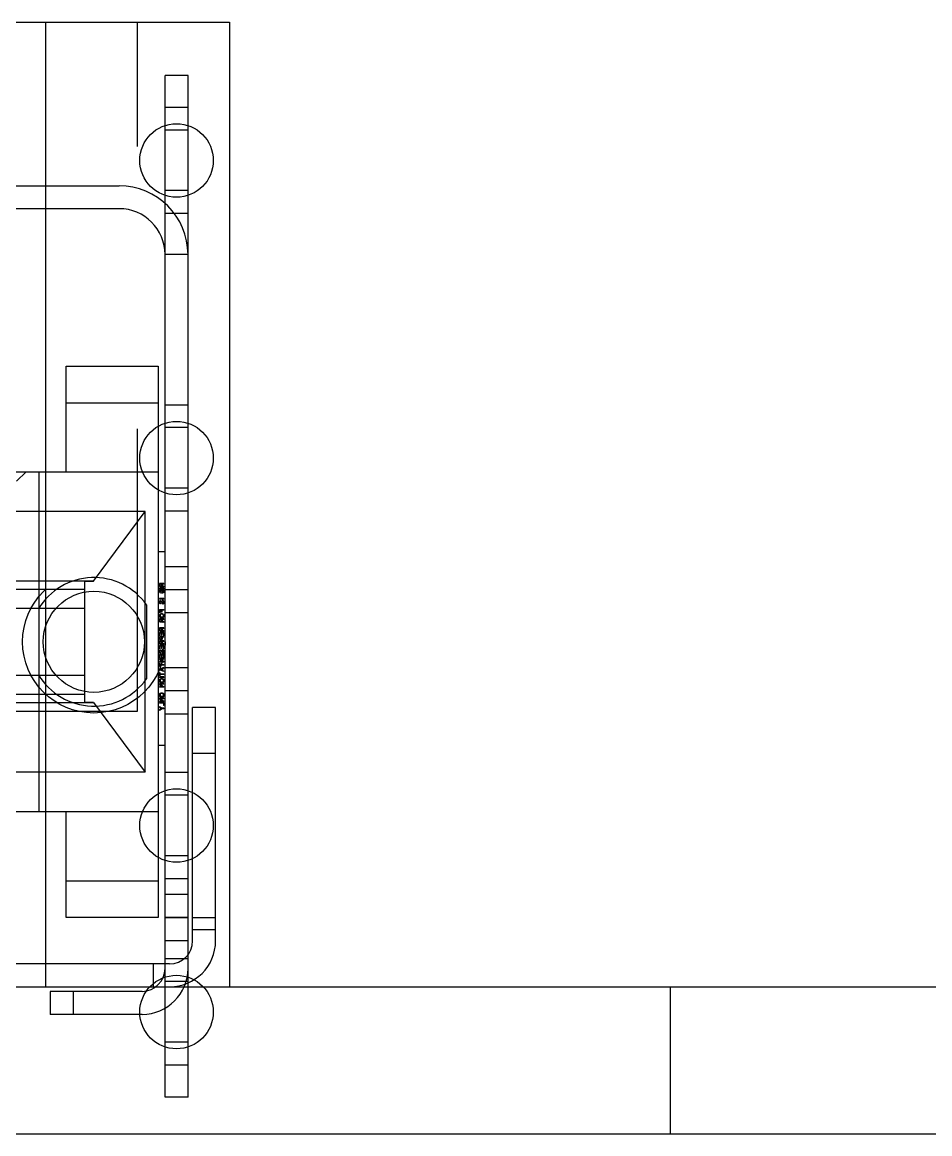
# Model space of a CAD drawing. Header units: millimetres. Extents: x 753 to 1632, y 352 to 973.
# Drawn here: x 1041.27 to 1051.15, y 761.05 to 773.15 of the extents above; entities that cross this region are included whole.
import ezdxf

# ---------------------------------------------------------------- set-up
doc = ezdxf.new("R2010")
doc.units = ezdxf.units.MM
doc.header["$LTSCALE"] = 30.734
doc.linetypes.add('HIDDEN', pattern=[0.2, 0.1, -0.1])
doc.layers.get('0').update_dxf_attribs({"linetype": 'CONTINUOUS'})
for name, color, linetype in [('5_ALL_CURVES', 7, 'CONTINUOUS'), ('CURVES', 7, 'CONTINUOUS'), ('DEFAULT_2', 8, 'HIDDEN')]:
    doc.layers.add(name, color=color, linetype=linetype)

msp = doc.modelspace()

# ---------------------------------------------------------------- linework, layer by layer
at = {"color": 7, "linetype": 'Continuous'}
for p, q in [((1020.52568, 773.14776), (1043.52568, 773.14776)), ((1041.52568, 773.14776), (1041.52568, 762.64776)), ((1043.52568, 773.14776), (1043.52568, 762.64776)), ((1048.32568, 761.04776), (1048.32568, 762.64776)), ((1007.02568, 761.04776), (1106.52568, 761.04776))]:
    msp.add_line(p, q, dxfattribs=at)
at = {"color": 6, "linetype": 'Continuous'}
for p, q in [((1042.82568, 761.44797), (1042.82568, 772.56797)), ((1043.07568, 772.56797), (1042.82568, 772.56797)), ((1043.07568, 761.44797), (1043.07568, 772.56797)), ((1042.82568, 772.22454), (1043.07568, 772.22454)), ((1043.07568, 771.97454), (1042.82568, 771.97454)), ((1025.77568, 771.36797), (1042.32568, 771.36797)), ((1043.07568, 771.31454), (1042.82568, 771.31454)), ((1042.32568, 771.11797), (1025.77568, 771.11797)), ((1043.07568, 771.06454), (1042.82568, 771.06454)), ((1043.07568, 770.61797), (1042.82568, 770.61797)), ((1041.75068, 768.25494), (1041.75068, 769.40297)), ((1041.75068, 769.40297), (1042.75068, 769.40297)), ((1042.75068, 769.40297), (1042.75068, 763.40297)), ((1041.75068, 769.00297), (1042.75068, 769.00297)), ((1042.82568, 768.98454), (1043.07568, 768.98454)), ((1043.07568, 768.73454), (1042.82568, 768.73454)), ((1025.35068, 768.25494), (1042.75068, 768.25494)), ((1041.31273, 768.25494), (1041.20946, 768.15345)), ((1041.45068, 768.25494), (1041.45068, 764.55101)), ((1043.07568, 768.07454), (1042.82568, 768.07454)), ((1042.61108, 767.82092), (1025.49028, 767.82092)), ((1042.04706, 767.06167), (1042.61108, 767.82092)), ((1042.61108, 764.98502), (1042.61108, 767.82092)), ((1043.07568, 767.82454), (1042.82568, 767.82454)), ((1042.75068, 767.38786), (1042.82568, 767.38786)), ((1043.07568, 767.22075), (1042.82568, 767.22075)), ((1042.04706, 767.06167), (1026.0543, 767.06167)), ((1041.95068, 767.0594), (1042.04706, 767.06167)), ((1041.95068, 767.0594), (1041.95068, 765.74654)), ((1042.76416, 767.03722), (1042.76416, 767.01534)), ((1042.81416, 767.03722), (1042.76416, 767.03722)), ((1042.77041, 767.03034), (1042.77041, 767.01722)), ((1042.78791, 767.03034), (1042.77041, 767.03034)), ((1042.78791, 767.03034), (1042.78791, 767.01722)), ((1042.79416, 767.03034), (1042.79416, 767.01847)), ((1042.81416, 767.03034), (1042.79416, 767.03034)), ((1042.81416, 767.03722), (1042.81416, 767.03034)), ((1041.95068, 766.97146), (1026.15068, 766.97146)), ((1042.76416, 767.01534), (1042.76479, 767.01034)), ((1042.76416, 766.98847), (1042.76416, 766.98159)), ((1042.81416, 766.98847), (1042.76416, 766.98847)), ((1042.81416, 766.98159), (1042.76416, 766.98159)), ((1042.76416, 766.94597), (1042.76416, 766.97159)), ((1042.76416, 766.97159), (1042.81416, 766.97159)), ((1042.76742, 766.93945), (1042.76416, 766.94597)), ((1042.76479, 767.01034), (1042.76729, 767.00534)), ((1042.76729, 767.00534), (1042.77291, 767.00159)), ((1042.77616, 766.9338), (1042.7675, 766.93957)), ((1042.77041, 767.01722), (1042.77175, 767.00919)), ((1042.78416, 766.96472), (1042.77041, 766.96472)), ((1042.77729, 767.00097), (1042.77291, 767.00159)), ((1042.78472, 767.0095), (1042.7736, 767.0095)), ((1042.78104, 767.00097), (1042.77729, 767.00097)), ((1042.78588, 766.93878), (1042.77842, 766.9338)), ((1042.78541, 767.00159), (1042.78104, 767.00097)), ((1042.79104, 767.00534), (1042.78541, 767.00159)), ((1042.79291, 766.93409), (1042.7857, 766.9389)), ((1042.78791, 767.01722), (1042.78657, 767.00919)), ((1042.80729, 766.96472), (1042.78979, 766.96472)), ((1042.79104, 767.00534), (1042.79666, 767.00159)), ((1042.79885, 766.9324), (1042.79291, 766.93409)), ((1042.79416, 767.01847), (1042.7955, 767.01044)), ((1042.80104, 767.00097), (1042.79666, 767.00159)), ((1042.80479, 767.00847), (1042.79735, 767.00847)), ((1042.80654, 766.93459), (1042.79885, 766.9324)), ((1042.80479, 767.00097), (1042.80104, 767.00097)), ((1042.80979, 767.00784), (1042.80479, 767.00847)), ((1042.80916, 767.00034), (1042.80479, 767.00097)), ((1042.81104, 766.93909), (1042.80654, 766.93459)), ((1042.81416, 766.99847), (1042.80916, 767.00034)), ((1042.81416, 767.00659), (1042.80979, 767.00784)), ((1042.81291, 766.94284), (1042.81104, 766.93909)), ((1042.81416, 766.94784), (1042.81291, 766.94284)), ((1042.81416, 767.00659), (1042.81416, 766.99847)), ((1042.81416, 766.98847), (1042.81416, 766.98159)), ((1042.81416, 766.97159), (1042.81416, 766.94784)), ((1043.07568, 766.97075), (1042.82568, 766.97075)), ((1042.62368, 766.80506), (1042.62368, 766.00089)), ((1042.76416, 766.87284), (1042.76416, 766.86597)), ((1042.81416, 766.87284), (1042.76416, 766.87284)), ((1042.81416, 766.86597), (1042.76416, 766.86597)), ((1042.76479, 766.84097), (1042.76416, 766.83722)), ((1042.76416, 766.83722), (1042.76416, 766.83347)), ((1042.76416, 766.83347), (1042.76479, 766.82972)), ((1042.76659, 766.84638), (1042.76479, 766.84097)), ((1042.76479, 766.82972), (1042.76674, 766.82287)), ((1042.77041, 766.85097), (1042.76659, 766.84638)), ((1042.76674, 766.82287), (1042.77148, 766.81718)), ((1042.77104, 766.84034), (1042.77015, 766.83503)), ((1042.77015, 766.83503), (1042.77104, 766.82972)), ((1042.77641, 766.85577), (1042.77041, 766.85097)), ((1042.77104, 766.82972), (1042.77229, 766.82597)), ((1042.77791, 766.81534), (1042.77148, 766.81718)), ((1042.77229, 766.82597), (1042.7755, 766.82195)), ((1042.77791, 766.82263), (1042.77791, 766.81534)), ((1042.78479, 766.84347), (1042.78916, 766.82847)), ((1042.78916, 766.82847), (1042.79379, 766.81459)), ((1042.79104, 766.84097), (1042.79291, 766.83409)), ((1042.79979, 766.85534), (1042.79541, 766.85597)), ((1042.80676, 766.81536), (1042.79642, 766.81364)), ((1042.80416, 766.85347), (1042.79979, 766.85534)), ((1042.80416, 766.85347), (1042.80854, 766.85034)), ((1042.80653, 766.84488), (1042.80809, 766.83549)), ((1042.81104, 766.82097), (1042.80662, 766.81616)), ((1042.80701, 766.81593), (1042.81104, 766.82097)), ((1042.80816, 766.8355), (1042.80729, 766.82847)), ((1042.80854, 766.85034), (1042.81172, 766.84637)), ((1042.81291, 766.82534), (1042.81104, 766.82097)), ((1042.81172, 766.84637), (1042.81416, 766.83659)), ((1042.81416, 766.83034), (1042.81291, 766.82534)), ((1042.81416, 766.87284), (1042.81416, 766.86597)), ((1042.81416, 766.83659), (1042.81416, 766.83034)), ((1026.15068, 766.76797), (1041.95068, 766.76797)), ((1042.76416, 766.72034), (1042.76416, 766.75409)), ((1042.76416, 766.75409), (1042.81416, 766.75409)), ((1042.77041, 766.72034), (1042.76416, 766.72034)), ((1042.76416, 766.68847), (1042.76479, 766.69222)), ((1042.76416, 766.68472), (1042.76416, 766.68847)), ((1042.76479, 766.68097), (1042.76416, 766.68472)), ((1042.76479, 766.69222), (1042.76647, 766.69811)), ((1042.76673, 766.67416), (1042.76479, 766.68097)), ((1042.76647, 766.69811), (1042.77041, 766.70284)), ((1042.76979, 766.67034), (1042.76673, 766.67416)), ((1042.77291, 766.66784), (1042.76979, 766.67034)), ((1042.77041, 766.74722), (1042.77041, 766.72034)), ((1042.78541, 766.74722), (1042.77041, 766.74722)), ((1042.77041, 766.70284), (1042.77354, 766.70534)), ((1042.77166, 766.69222), (1042.77104, 766.68847)), ((1042.77104, 766.68847), (1042.77104, 766.68472)), ((1042.77104, 766.68472), (1042.77166, 766.68097)), ((1042.77404, 766.69937), (1042.77166, 766.69222)), ((1042.77166, 766.68097), (1042.77404, 766.67382)), ((1042.77729, 766.66534), (1042.77291, 766.66784)), ((1042.77354, 766.70534), (1042.77729, 766.70784)), ((1042.78291, 766.70284), (1042.77501, 766.70021)), ((1042.78291, 766.67034), (1042.77501, 766.67298)), ((1042.77729, 766.70784), (1042.78291, 766.70972)), ((1042.78291, 766.66347), (1042.77729, 766.66534)), ((1042.78291, 766.70972), (1042.78729, 766.71034)), ((1042.78729, 766.70347), (1042.78291, 766.70284)), ((1042.78729, 766.66972), (1042.78291, 766.67034)), ((1042.78729, 766.66284), (1042.78291, 766.66347)), ((1042.78541, 766.72409), (1042.78541, 766.74722)), ((1042.79166, 766.72409), (1042.78541, 766.72409)), ((1042.78729, 766.71034), (1042.79104, 766.71034)), ((1042.79104, 766.70347), (1042.78729, 766.70347)), ((1042.79104, 766.66972), (1042.78729, 766.66972)), ((1042.79104, 766.66284), (1042.78729, 766.66284)), ((1042.79104, 766.71034), (1042.79541, 766.70972)), ((1042.79541, 766.70284), (1042.79104, 766.70347)), ((1042.79541, 766.67034), (1042.79104, 766.66972)), ((1042.79541, 766.66347), (1042.79104, 766.66284)), ((1042.79166, 766.74722), (1042.79166, 766.72409)), ((1042.81416, 766.74722), (1042.79166, 766.74722)), ((1042.79541, 766.70972), (1042.80104, 766.70784)), ((1042.80331, 766.70021), (1042.79541, 766.70284)), ((1042.80331, 766.67298), (1042.79541, 766.67034)), ((1042.80104, 766.66534), (1042.79541, 766.66347)), ((1042.80104, 766.70784), (1042.80479, 766.70534)), ((1042.80479, 766.66784), (1042.80104, 766.66534)), ((1042.80428, 766.69937), (1042.80666, 766.69222)), ((1042.80666, 766.68097), (1042.80428, 766.67382)), ((1042.80479, 766.70534), (1042.80791, 766.70284)), ((1042.80791, 766.67034), (1042.80479, 766.66784)), ((1042.80666, 766.69222), (1042.80729, 766.68847)), ((1042.80729, 766.68472), (1042.80666, 766.68097)), ((1042.80729, 766.68847), (1042.80729, 766.68472)), ((1042.80791, 766.70284), (1042.81185, 766.69811)), ((1042.81185, 766.67507), (1042.80791, 766.67034)), ((1042.81185, 766.69811), (1042.81354, 766.69222)), ((1042.81354, 766.68097), (1042.81185, 766.67507)), ((1042.81354, 766.69222), (1042.81416, 766.68847)), ((1042.81416, 766.68472), (1042.81354, 766.68097)), ((1042.81416, 766.75409), (1042.81416, 766.74722)), ((1042.81416, 766.68847), (1042.81416, 766.68472)), ((1042.82568, 766.72075), (1043.07568, 766.72075)), ((1042.76416, 766.65284), (1042.76416, 766.63097)), ((1042.81416, 766.65284), (1042.76416, 766.65284)), ((1042.76416, 766.63097), (1042.76479, 766.62597)), ((1042.76416, 766.55409), (1042.76416, 766.53222)), ((1042.81416, 766.55409), (1042.76416, 766.55409)), ((1042.76479, 766.62597), (1042.76729, 766.62097)), ((1042.76729, 766.62097), (1042.77291, 766.61722)), ((1042.77041, 766.64597), (1042.77041, 766.63284)), ((1042.78791, 766.64597), (1042.77041, 766.64597)), ((1042.77041, 766.63284), (1042.77175, 766.62482)), ((1042.77041, 766.54722), (1042.77041, 766.53409)), ((1042.78791, 766.54722), (1042.77041, 766.54722)), ((1042.77729, 766.61659), (1042.77291, 766.61722)), ((1042.78472, 766.62512), (1042.7736, 766.62512)), ((1042.78104, 766.61659), (1042.77729, 766.61659)), ((1042.78541, 766.61722), (1042.78104, 766.61659)), ((1042.79104, 766.62097), (1042.78541, 766.61722)), ((1042.78791, 766.63284), (1042.78657, 766.62482)), ((1042.78791, 766.64597), (1042.78791, 766.63284)), ((1042.78791, 766.54722), (1042.78791, 766.53409)), ((1042.79104, 766.62097), (1042.79666, 766.61722)), ((1042.79416, 766.64597), (1042.79416, 766.63409)), ((1042.81416, 766.64597), (1042.79416, 766.64597)), ((1042.79416, 766.63409), (1042.7955, 766.62607)), ((1042.79416, 766.54722), (1042.79416, 766.53534)), ((1042.81416, 766.54722), (1042.79416, 766.54722)), ((1042.79416, 766.53534), (1042.79583, 766.52534)), ((1042.80104, 766.61659), (1042.79666, 766.61722)), ((1042.80479, 766.62409), (1042.79735, 766.62409)), ((1042.80479, 766.61659), (1042.80104, 766.61659)), ((1042.80979, 766.62347), (1042.80479, 766.62409)), ((1042.80916, 766.61597), (1042.80479, 766.61659)), ((1042.81416, 766.61409), (1042.80916, 766.61597)), ((1042.81416, 766.62222), (1042.80979, 766.62347)), ((1042.81416, 766.65284), (1042.81416, 766.64597)), ((1042.81416, 766.62222), (1042.81416, 766.61409)), ((1042.81416, 766.55409), (1042.81416, 766.54722)), ((1042.76416, 766.53222), (1042.76479, 766.52722)), ((1042.76416, 766.50534), (1042.76416, 766.46972)), ((1042.81416, 766.50534), (1042.76416, 766.50534)), ((1042.77041, 766.46972), (1042.76416, 766.46972)), ((1042.76416, 766.45909), (1042.76416, 766.43722)), ((1042.81416, 766.45909), (1042.76416, 766.45909)), ((1042.76416, 766.43722), (1042.76479, 766.43222)), ((1042.76479, 766.52722), (1042.76729, 766.52222)), ((1042.76479, 766.43222), (1042.76729, 766.42722)), ((1042.76729, 766.52222), (1042.77291, 766.51847)), ((1042.76729, 766.42722), (1042.77291, 766.42347)), ((1042.77041, 766.53409), (1042.77175, 766.52607)), ((1042.77041, 766.49847), (1042.77041, 766.46972)), ((1042.78541, 766.49847), (1042.77041, 766.49847)), ((1042.77041, 766.45222), (1042.77041, 766.43909)), ((1042.78791, 766.45222), (1042.77041, 766.45222)), ((1042.77041, 766.43909), (1042.77175, 766.43107)), ((1042.77729, 766.51784), (1042.77291, 766.51847)), ((1042.77729, 766.42284), (1042.77291, 766.42347)), ((1042.78472, 766.52637), (1042.7736, 766.52637)), ((1042.78472, 766.43137), (1042.7736, 766.43137)), ((1042.78104, 766.51784), (1042.77729, 766.51784)), ((1042.78104, 766.42284), (1042.77729, 766.42284)), ((1042.78541, 766.51847), (1042.78104, 766.51784)), ((1042.78541, 766.42347), (1042.78104, 766.42284)), ((1042.79104, 766.52222), (1042.78541, 766.51847)), ((1042.78541, 766.49847), (1042.78541, 766.47222)), ((1042.79166, 766.47222), (1042.78541, 766.47222)), ((1042.79104, 766.42722), (1042.78541, 766.42347)), ((1042.78791, 766.53409), (1042.78657, 766.52607)), ((1042.78791, 766.43909), (1042.78657, 766.43107)), ((1042.78791, 766.45222), (1042.78791, 766.43909)), ((1042.79104, 766.52222), (1042.79666, 766.51847)), ((1042.79354, 766.43222), (1042.79104, 766.42722)), ((1042.79166, 766.49847), (1042.79166, 766.47222)), ((1042.80791, 766.49847), (1042.79166, 766.49847)), ((1042.79416, 766.43722), (1042.79354, 766.43222)), ((1042.79416, 766.45222), (1042.79416, 766.43722)), ((1042.81416, 766.45222), (1042.79416, 766.45222)), ((1042.80479, 766.52534), (1042.79583, 766.52534)), ((1042.80104, 766.51784), (1042.79666, 766.51847)), ((1042.80479, 766.51784), (1042.80104, 766.51784)), ((1042.80979, 766.52472), (1042.80479, 766.52534)), ((1042.80916, 766.51722), (1042.80479, 766.51784)), ((1042.80791, 766.49847), (1042.80791, 766.46909)), ((1042.81416, 766.46909), (1042.80791, 766.46909)), ((1042.81416, 766.51534), (1042.80916, 766.51722)), ((1042.81416, 766.52347), (1042.80979, 766.52472)), ((1042.81416, 766.52347), (1042.81416, 766.51534)), ((1042.81416, 766.50534), (1042.81416, 766.46909)), ((1042.81416, 766.45909), (1042.81416, 766.45222)), ((1042.76416, 766.41284), (1042.76416, 766.39097)), ((1042.81416, 766.41284), (1042.76416, 766.41284)), ((1042.76416, 766.39097), (1042.76479, 766.38597)), ((1042.76416, 766.36409), (1042.76416, 766.32847)), ((1042.81416, 766.36409), (1042.76416, 766.36409)), ((1042.77041, 766.32847), (1042.76416, 766.32847)), ((1042.76479, 766.30284), (1042.76416, 766.29909)), ((1042.76416, 766.29909), (1042.76416, 766.29534)), ((1042.76416, 766.29534), (1042.76479, 766.29159)), ((1042.76479, 766.38597), (1042.76729, 766.38097)), ((1042.76659, 766.30826), (1042.76479, 766.30284)), ((1042.77041, 766.31284), (1042.76659, 766.30826)), ((1042.76729, 766.38097), (1042.77291, 766.37722)), ((1042.77104, 766.30222), (1042.77015, 766.29691)), ((1042.77015, 766.29691), (1042.77104, 766.29159)), ((1042.77041, 766.40597), (1042.77041, 766.39284)), ((1042.78791, 766.40597), (1042.77041, 766.40597)), ((1042.77041, 766.39284), (1042.77175, 766.38482)), ((1042.77041, 766.35722), (1042.77041, 766.32847)), ((1042.78541, 766.35722), (1042.77041, 766.35722)), ((1042.77641, 766.31764), (1042.77041, 766.31284)), ((1042.77729, 766.37659), (1042.77291, 766.37722)), ((1042.78472, 766.38512), (1042.7736, 766.38512)), ((1042.78104, 766.37659), (1042.77729, 766.37659)), ((1042.78541, 766.37722), (1042.78104, 766.37659)), ((1042.78479, 766.30534), (1042.78916, 766.29034)), ((1042.79104, 766.38097), (1042.78541, 766.37722)), ((1042.78541, 766.35722), (1042.78541, 766.33097)), ((1042.79166, 766.33097), (1042.78541, 766.33097)), ((1042.78791, 766.39284), (1042.78657, 766.38482)), ((1042.78791, 766.40597), (1042.78791, 766.39284)), ((1042.79104, 766.38097), (1042.79666, 766.37722)), ((1042.79104, 766.30284), (1042.79291, 766.29597)), ((1042.79166, 766.35722), (1042.79166, 766.33097)), ((1042.80791, 766.35722), (1042.79166, 766.35722)), ((1042.79416, 766.40597), (1042.79416, 766.39409)), ((1042.81416, 766.40597), (1042.79416, 766.40597)), ((1042.79416, 766.39409), (1042.7955, 766.38607)), ((1042.79979, 766.31722), (1042.79541, 766.31784)), ((1042.80104, 766.37659), (1042.79666, 766.37722)), ((1042.80479, 766.38409), (1042.79735, 766.38409)), ((1042.80416, 766.31534), (1042.79979, 766.31722)), ((1042.80479, 766.37659), (1042.80104, 766.37659)), ((1042.80416, 766.31534), (1042.80854, 766.31222)), ((1042.80979, 766.38347), (1042.80479, 766.38409)), ((1042.80916, 766.37597), (1042.80479, 766.37659)), ((1042.80653, 766.30676), (1042.80809, 766.29737)), ((1042.80816, 766.29738), (1042.80729, 766.29034)), ((1042.80791, 766.35722), (1042.80791, 766.32784)), ((1042.81416, 766.32784), (1042.80791, 766.32784)), ((1042.80854, 766.31222), (1042.81172, 766.30824)), ((1042.81416, 766.37409), (1042.80916, 766.37597)), ((1042.81416, 766.38222), (1042.80979, 766.38347)), ((1042.81172, 766.30824), (1042.81416, 766.29847)), ((1042.81416, 766.41284), (1042.81416, 766.40597)), ((1042.81416, 766.38222), (1042.81416, 766.37409)), ((1042.81416, 766.36409), (1042.81416, 766.32784)), ((1042.81416, 766.29847), (1042.81416, 766.29222)), ((1042.76416, 766.26597), (1042.76416, 766.23034)), ((1042.81416, 766.26597), (1042.76416, 766.26597)), ((1042.77041, 766.23034), (1042.76416, 766.23034)), ((1042.76416, 766.21972), (1042.76416, 766.21284)), ((1042.81416, 766.21972), (1042.76416, 766.21972)), ((1042.76416, 766.21284), (1042.80291, 766.18722)), ((1042.76416, 766.18722), (1042.76416, 766.18097)), ((1042.80291, 766.18722), (1042.76416, 766.18722)), ((1042.81416, 766.18097), (1042.76416, 766.18097)), ((1042.76479, 766.29159), (1042.76674, 766.28474)), ((1042.76674, 766.28474), (1042.77148, 766.27905)), ((1042.77041, 766.25909), (1042.77041, 766.23034)), ((1042.78541, 766.25909), (1042.77041, 766.25909)), ((1042.77104, 766.29159), (1042.77229, 766.28784)), ((1042.77791, 766.27722), (1042.77148, 766.27905)), ((1042.77229, 766.28784), (1042.7755, 766.28383)), ((1042.77541, 766.21347), (1042.81416, 766.18784)), ((1042.81416, 766.21347), (1042.77541, 766.21347)), ((1042.77791, 766.28451), (1042.77791, 766.27722)), ((1042.78541, 766.25909), (1042.78541, 766.23284)), ((1042.79166, 766.23284), (1042.78541, 766.23284)), ((1042.78916, 766.29034), (1042.79379, 766.27646)), ((1042.79166, 766.25909), (1042.79166, 766.23284)), ((1042.80791, 766.25909), (1042.79166, 766.25909)), ((1042.80676, 766.27723), (1042.79642, 766.27551)), ((1042.81104, 766.28284), (1042.80662, 766.27803)), ((1042.80701, 766.27781), (1042.81104, 766.28284)), ((1042.80791, 766.25909), (1042.80791, 766.22972)), ((1042.81416, 766.22972), (1042.80791, 766.22972)), ((1042.81291, 766.28722), (1042.81104, 766.28284)), ((1042.81416, 766.29222), (1042.81291, 766.28722)), ((1042.81416, 766.26597), (1042.81416, 766.22972)), ((1042.81416, 766.21972), (1042.81416, 766.21347)), ((1042.81416, 766.18784), (1042.81416, 766.18097)), ((1042.76416, 766.13284), (1042.76416, 766.17097)), ((1042.76416, 766.17097), (1042.77041, 766.17097)), ((1042.77041, 766.13284), (1042.76416, 766.13284)), ((1042.81416, 766.12284), (1042.76416, 766.10472)), ((1042.76416, 766.09722), (1042.76416, 766.10472)), ((1042.81416, 766.07909), (1042.76416, 766.09722)), ((1042.76416, 766.03097), (1042.76416, 766.06909)), ((1042.76416, 766.06909), (1042.77041, 766.06909)), ((1042.77041, 766.17097), (1042.77041, 766.15534)), ((1042.77041, 766.15534), (1042.81416, 766.15534)), ((1042.77041, 766.14847), (1042.77041, 766.13284)), ((1042.81416, 766.14847), (1042.77041, 766.14847)), ((1042.77041, 766.06909), (1042.77041, 766.05347)), ((1042.77041, 766.05347), (1042.81416, 766.05347)), ((1042.79291, 766.10847), (1042.77291, 766.10097)), ((1042.79291, 766.09284), (1042.77291, 766.10097)), ((1042.79291, 766.10847), (1042.79291, 766.09284)), ((1042.81416, 766.11597), (1042.79916, 766.11034)), ((1042.79916, 766.11034), (1042.79916, 766.09159)), ((1042.79916, 766.09159), (1042.81416, 766.08597)), ((1042.81416, 766.15534), (1042.81416, 766.14847)), ((1042.81416, 766.12284), (1042.81416, 766.11597)), ((1042.81416, 766.08597), (1042.81416, 766.07909)), ((1042.81416, 766.05347), (1042.81416, 766.04659)), ((1043.07568, 766.12075), (1042.82568, 766.12075)), ((1041.95068, 766.03797), (1026.15068, 766.03797)), ((1042.77041, 766.03097), (1042.76416, 766.03097)), ((1042.76416, 766.02097), (1042.76416, 766.01409)), ((1042.81416, 766.02097), (1042.76416, 766.02097)), ((1042.81416, 766.01409), (1042.76416, 766.01409)), ((1042.76416, 765.98222), (1042.76479, 765.98597)), ((1042.76416, 765.97847), (1042.76416, 765.98222)), ((1042.76479, 765.97472), (1042.76416, 765.97847)), ((1042.76416, 765.94659), (1042.76416, 765.93972)), ((1042.81416, 765.94659), (1042.76416, 765.94659)), ((1042.76416, 765.93972), (1042.80291, 765.91409)), ((1042.76479, 765.98597), (1042.76647, 765.99186)), ((1042.76673, 765.96791), (1042.76479, 765.97472)), ((1042.76647, 765.99186), (1042.77041, 765.99659)), ((1042.76979, 765.96409), (1042.76673, 765.96791)), ((1042.77291, 765.96159), (1042.76979, 765.96409)), ((1042.77041, 766.04659), (1042.77041, 766.03097)), ((1042.81416, 766.04659), (1042.77041, 766.04659)), ((1042.77041, 765.99659), (1042.77354, 765.99909)), ((1042.77166, 765.98597), (1042.77104, 765.98222)), ((1042.77104, 765.98222), (1042.77104, 765.97847)), ((1042.77104, 765.97847), (1042.77166, 765.97472)), ((1042.77404, 765.99312), (1042.77166, 765.98597)), ((1042.77166, 765.97472), (1042.77404, 765.96757)), ((1042.77729, 765.95909), (1042.77291, 765.96159)), ((1042.77354, 765.99909), (1042.77729, 766.00159)), ((1042.78291, 765.99659), (1042.77501, 765.99396)), ((1042.78291, 765.96409), (1042.77501, 765.96673)), ((1042.77541, 765.94034), (1042.81416, 765.91472)), ((1042.81416, 765.94034), (1042.77541, 765.94034)), ((1042.77729, 766.00159), (1042.78291, 766.00347)), ((1042.78291, 765.95722), (1042.77729, 765.95909)), ((1042.78291, 766.00347), (1042.78729, 766.00409)), ((1042.78729, 765.99722), (1042.78291, 765.99659)), ((1042.78729, 765.96347), (1042.78291, 765.96409)), ((1042.78729, 765.95659), (1042.78291, 765.95722)), ((1042.78729, 766.00409), (1042.79104, 766.00409)), ((1042.79104, 765.99722), (1042.78729, 765.99722)), ((1042.79104, 765.96347), (1042.78729, 765.96347)), ((1042.79104, 765.95659), (1042.78729, 765.95659)), ((1042.79104, 766.00409), (1042.79541, 766.00347)), ((1042.79541, 765.99659), (1042.79104, 765.99722)), ((1042.79541, 765.96409), (1042.79104, 765.96347)), ((1042.79541, 765.95722), (1042.79104, 765.95659)), ((1042.79541, 766.00347), (1042.80104, 766.00159)), ((1042.80331, 765.99396), (1042.79541, 765.99659)), ((1042.80331, 765.96673), (1042.79541, 765.96409)), ((1042.80104, 765.95909), (1042.79541, 765.95722)), ((1042.80104, 766.00159), (1042.80479, 765.99909)), ((1042.80479, 765.96159), (1042.80104, 765.95909)), ((1042.80428, 765.99312), (1042.80666, 765.98597)), ((1042.80666, 765.97472), (1042.80428, 765.96757)), ((1042.80479, 765.99909), (1042.80791, 765.99659)), ((1042.80791, 765.96409), (1042.80479, 765.96159)), ((1042.80666, 765.98597), (1042.80729, 765.98222)), ((1042.80729, 765.97847), (1042.80666, 765.97472)), ((1042.80729, 765.98222), (1042.80729, 765.97847)), ((1042.80791, 765.99659), (1042.81185, 765.99186)), ((1042.81185, 765.96882), (1042.80791, 765.96409)), ((1042.81185, 765.99186), (1042.81354, 765.98597)), ((1042.81354, 765.97472), (1042.81185, 765.96882)), ((1042.81354, 765.98597), (1042.81416, 765.98222)), ((1042.81416, 765.97847), (1042.81354, 765.97472)), ((1042.81416, 766.02097), (1042.81416, 766.01409)), ((1042.81416, 765.98222), (1042.81416, 765.97847)), ((1042.81416, 765.94659), (1042.81416, 765.94034)), ((1026.15068, 765.83448), (1041.95068, 765.83448)), ((1042.76416, 765.91409), (1042.76416, 765.90784)), ((1042.80291, 765.91409), (1042.76416, 765.91409)), ((1042.81416, 765.90784), (1042.76416, 765.90784)), ((1042.76416, 765.82597), (1042.76479, 765.82972)), ((1042.76416, 765.82222), (1042.76416, 765.82597)), ((1042.76479, 765.81847), (1042.76416, 765.82222)), ((1042.76479, 765.82972), (1042.76647, 765.83561)), ((1042.76673, 765.81166), (1042.76479, 765.81847)), ((1042.76647, 765.83561), (1042.77041, 765.84034)), ((1042.76979, 765.80784), (1042.76673, 765.81166)), ((1042.77041, 765.84034), (1042.77354, 765.84284)), ((1042.77166, 765.82972), (1042.77104, 765.82597)), ((1042.77104, 765.82597), (1042.77104, 765.82222)), ((1042.77104, 765.82222), (1042.77166, 765.81847)), ((1042.77404, 765.83687), (1042.77166, 765.82972)), ((1042.77166, 765.81847), (1042.77404, 765.81132)), ((1042.77354, 765.84284), (1042.77729, 765.84534)), ((1042.78291, 765.84034), (1042.77501, 765.83771)), ((1042.78291, 765.80784), (1042.77501, 765.81048)), ((1042.77729, 765.84534), (1042.78291, 765.84722)), ((1042.78291, 765.84722), (1042.78729, 765.84784)), ((1042.78729, 765.84097), (1042.78291, 765.84034)), ((1042.78729, 765.84784), (1042.79104, 765.84784)), ((1042.79104, 765.84097), (1042.78729, 765.84097)), ((1042.79104, 765.84784), (1042.79541, 765.84722)), ((1042.79541, 765.84034), (1042.79104, 765.84097)), ((1042.79541, 765.84722), (1042.80104, 765.84534)), ((1042.80331, 765.83771), (1042.79541, 765.84034)), ((1042.80331, 765.81048), (1042.79541, 765.80784)), ((1042.80104, 765.84534), (1042.80479, 765.84284)), ((1042.80428, 765.83687), (1042.80666, 765.82972)), ((1042.80666, 765.81847), (1042.80428, 765.81132)), ((1042.80479, 765.84284), (1042.80791, 765.84034)), ((1042.80666, 765.82972), (1042.80729, 765.82597)), ((1042.80729, 765.82222), (1042.80666, 765.81847)), ((1042.80729, 765.82597), (1042.80729, 765.82222)), ((1042.80791, 765.84034), (1042.81185, 765.83561)), ((1042.81185, 765.81257), (1042.80791, 765.80784)), ((1042.81185, 765.83561), (1042.81354, 765.82972)), ((1042.81354, 765.81847), (1042.81185, 765.81257)), ((1042.81354, 765.82972), (1042.81416, 765.82597)), ((1042.81416, 765.82222), (1042.81354, 765.81847)), ((1042.81416, 765.91472), (1042.81416, 765.90784)), ((1042.81416, 765.82597), (1042.81416, 765.82222)), ((1043.07568, 765.87075), (1042.82568, 765.87075)), ((1026.0543, 765.74428), (1042.04706, 765.74428)), ((1042.04706, 765.74428), (1041.95068, 765.74654)), ((1042.04706, 765.74428), (1042.61108, 764.98502)), ((1042.76416, 765.79034), (1042.76416, 765.78347)), ((1042.81416, 765.79034), (1042.76416, 765.79034)), ((1042.76416, 765.78347), (1042.80291, 765.75784)), ((1042.76416, 765.75784), (1042.76416, 765.75159)), ((1042.80291, 765.75784), (1042.76416, 765.75784)), ((1042.81416, 765.75159), (1042.76416, 765.75159)), ((1042.76416, 765.74159), (1042.76416, 765.73472)), ((1042.81416, 765.74159), (1042.76416, 765.74159)), ((1042.80791, 765.73472), (1042.76416, 765.73472)), ((1042.76416, 765.69847), (1042.76416, 765.69034)), ((1042.76416, 765.69847), (1042.79291, 765.68034)), ((1042.76416, 765.69034), (1042.78604, 765.67659)), ((1042.77291, 765.80534), (1042.76979, 765.80784)), ((1042.77729, 765.80284), (1042.77291, 765.80534)), ((1042.77541, 765.78409), (1042.81416, 765.75847)), ((1042.81416, 765.78409), (1042.77541, 765.78409)), ((1042.78291, 765.80097), (1042.77729, 765.80284)), ((1042.78729, 765.80722), (1042.78291, 765.80784)), ((1042.78729, 765.80034), (1042.78291, 765.80097)), ((1042.79104, 765.80722), (1042.78729, 765.80722)), ((1042.79104, 765.80034), (1042.78729, 765.80034)), ((1042.79541, 765.80784), (1042.79104, 765.80722)), ((1042.79541, 765.80097), (1042.79104, 765.80034)), ((1042.80104, 765.80284), (1042.79541, 765.80097)), ((1042.80479, 765.80534), (1042.80104, 765.80284)), ((1042.80791, 765.80784), (1042.80479, 765.80534)), ((1042.80791, 765.73472), (1042.80791, 765.70847)), ((1042.81416, 765.70847), (1042.80791, 765.70847)), ((1042.81416, 765.79034), (1042.81416, 765.78409)), ((1042.81416, 765.75847), (1042.81416, 765.75159)), ((1042.81416, 765.74159), (1042.81416, 765.70847)), ((1042.78604, 765.67659), (1042.76416, 765.66284)), ((1042.79291, 765.67284), (1042.76416, 765.65472)), ((1042.76416, 765.66284), (1042.76416, 765.65472)), ((1042.81416, 765.68034), (1042.79291, 765.68034)), ((1042.81416, 765.67284), (1042.79291, 765.67284)), ((1042.81416, 765.68034), (1042.81416, 765.67284)), ((1042.82568, 765.62075), (1043.07568, 765.62075)), ((1043.12568, 763.14776), (1043.12568, 765.68776)), ((1043.37568, 765.68776), (1043.12568, 765.68776)), ((1043.37568, 763.14776), (1043.37568, 765.68776)), ((1042.75068, 765.27955), (1042.82568, 765.27955)), ((1043.37568, 765.18776), (1043.12568, 765.18776)), ((1042.61108, 764.98502), (1025.49028, 764.98502)), ((1042.82568, 764.98454), (1043.07568, 764.98454)), ((1043.07568, 764.73454), (1042.82568, 764.73454)), ((1042.75068, 764.55101), (1025.35068, 764.55101)), ((1041.75068, 763.40297), (1041.75068, 764.55101)), ((1043.07568, 764.07454), (1042.82568, 764.07454)), ((1041.75068, 763.80297), (1042.75068, 763.80297)), ((1043.07568, 763.82454), (1042.82568, 763.82454)), ((1042.82568, 763.65576), (1043.07568, 763.65576)), ((1042.75068, 763.40297), (1041.75068, 763.40297)), ((1043.07568, 763.40176), (1042.82568, 763.40176)), ((1043.07568, 763.39776), (1042.82568, 763.39776)), ((1043.37568, 763.39776), (1043.12568, 763.39776)), ((1043.07568, 763.14776), (1042.82568, 763.14776)), ((1043.37568, 763.26776), (1043.12568, 763.26776)), ((1042.82568, 762.95454), (1043.07568, 762.95454)), ((1042.87568, 762.89776), (1025.77568, 762.89776)), ((1042.69568, 762.89776), (1042.69568, 762.64776)), ((1043.07568, 762.70454), (1042.82568, 762.70454)), ((1041.57568, 762.59776), (1041.57568, 762.34776)), ((1042.57568, 762.59776), (1041.57568, 762.59776)), ((1041.82568, 762.59776), (1041.82568, 762.34776)), ((1042.57568, 762.34776), (1041.57568, 762.34776)), ((1043.07568, 762.04454), (1042.82568, 762.04454)), ((1043.07568, 761.79454), (1042.82568, 761.79454)), ((1043.07568, 761.44797), (1042.82568, 761.44797))]:
    msp.add_line(p, q, dxfattribs=at)
at = {"color": 3, "linetype": 'Continuous'}
msp.add_line((1007.02568, 762.64776), (1106.52568, 762.64776), dxfattribs=at)
at = {"color": 6, "linetype": 'Continuous'}
msp.add_circle((1042.05068, 766.40297), 0.55, dxfattribs=at)
for centre, radius, start, end in [((1042.32568, 770.61797), 0.75, 0, 90), ((1042.32568, 770.61797), 0.5, 0, 90), ((1042.05068, 766.40297), 0.7, 35.057957, 148.997281), ((1042.05068, 766.40297), 0.7, 211.002719, 324.942043), ((1042.87568, 763.14776), 0.5, 270, 360), ((1042.87568, 763.14776), 0.25, 270, 360), ((1042.57568, 762.84776), 0.5, 270, 0), ((1042.57568, 762.84776), 0.25, 270, 0)]:
    msp.add_arc(centre, radius, start, end, dxfattribs=at)
at = {"color": 7, "linetype": 'Continuous'}
for points, start_tangent, end_tangent in [([(1042.77041, 766.96472), (1042.77381, 766.95198)], (0.05126732, -0.99868497), (0.42460395, -0.90537919)), ([(1042.77651, 766.94572), (1042.77143, 766.95857)], (-0.42424392, 0.90554795), (-0.05591431, 0.99843557)), ([(1042.77651, 766.94572), (1042.78274, 766.95854)], (0.45486705, 0.89055936), (0.09176202, 0.99578097)), ([(1042.78416, 766.96472), (1042.77959, 766.9519)], (-0.09168279, -0.99578826), (-0.45487466, -0.89055547)), ([(1042.78979, 766.96472), (1042.79481, 766.95088), (1042.79854, 766.94423)], (0.07710751, -0.99702278), (0.51822103, -0.85524673)), ([(1042.79854, 766.94423), (1042.80221, 766.95079), (1042.80729, 766.96472)], (0.51767216, 0.85557906), (0.0863596, 0.99626403)), ([(1042.77104, 766.84034), (1042.77746, 766.84708)], (0.39974209, 0.91662766), (0.7863955, 0.61772334)), ([(1042.77746, 766.84708), (1042.78479, 766.84347)], (0.9708898, -0.23952662), (0.58359712, -0.81204335)), ([(1042.79291, 766.83409), (1042.79755, 766.82582)], (0.30582059, -0.95208916), (0.65712718, -0.75377972)), ([(1042.80053, 766.82208), (1042.79471, 766.83005)], (-0.65713309, 0.75377457), (-0.30585017, 0.95207966)), ([(1042.80729, 766.82847), (1042.80053, 766.82208)], (-0.3974641, -0.91761773), (-0.87423673, -0.48549988)), ([(1042.77104, 766.30222), (1042.77746, 766.30896)], (0.39974209, 0.91662766), (0.7863955, 0.61772334)), ([(1042.77746, 766.30896), (1042.78479, 766.30534)], (0.9708898, -0.23952662), (0.58359712, -0.81204335)), ([(1042.79291, 766.29597), (1042.79753, 766.28772)], (0.30224657, -0.95322978), (0.65708905, -0.75381296)), ([(1042.80053, 766.28395), (1042.79471, 766.29192)], (-0.65713309, 0.75377457), (-0.30585017, 0.95207966)), ([(1042.80729, 766.29034), (1042.80053, 766.28395)], (-0.3974641, -0.91761773), (-0.87423673, -0.48549988))]:
    msp.add_spline(points, degree=3, dxfattribs=dict(at, start_tangent=start_tangent, end_tangent=end_tangent))
at = {"color": 6, "linetype": 'Continuous'}
for points, start_tangent, end_tangent in [([(1042.79104, 766.84097), (1042.78347, 766.85066)], (-0.37139067, 0.92847669), (-0.37139067, 0.92847669)), ([(1042.79541, 766.85597), (1042.80007, 766.84715)], (0, -1), (0, -1)), ([(1042.79104, 766.30284), (1042.78347, 766.31253)], (-0.37139068, 0.92847669), (-0.37139068, 0.92847669)), ([(1042.79541, 766.31784), (1042.80007, 766.30902)], (0, -1), (0, -1))]:
    msp.add_spline(points, degree=3, dxfattribs=dict(at, start_tangent=start_tangent, end_tangent=end_tangent))
at = {"layer": '5_ALL_CURVES', "color": 8, "linetype": 'HIDDEN'}
for centre in [(1042.95068, 771.64297), (1042.95068, 768.40297), (1042.95068, 764.40297), (1042.95068, 762.37297)]:
    msp.add_circle(centre, 0.4, dxfattribs=at)
at = {"layer": 'CURVES', "color": 8, "linetype": 'HIDDEN'}
for centre, radius in [((1042.95068, 771.64297), 0.4), ((1042.95068, 768.40297), 0.4), ((1042.05068, 766.40297), 0.775), ((1042.95068, 764.40297), 0.4), ((1042.95068, 762.37297), 0.4)]:
    msp.add_circle(centre, radius, dxfattribs=at)
at = {"layer": 'DEFAULT_2', "color": 8, "linetype": 'HIDDEN'}
for p, q in [((1042.52568, 765.64776), (1042.52568, 773.14776)), ((1021.52568, 765.64776), (1042.52568, 765.64776))]:
    msp.add_line(p, q, dxfattribs=at)

doc.saveas('drawing.dxf')
